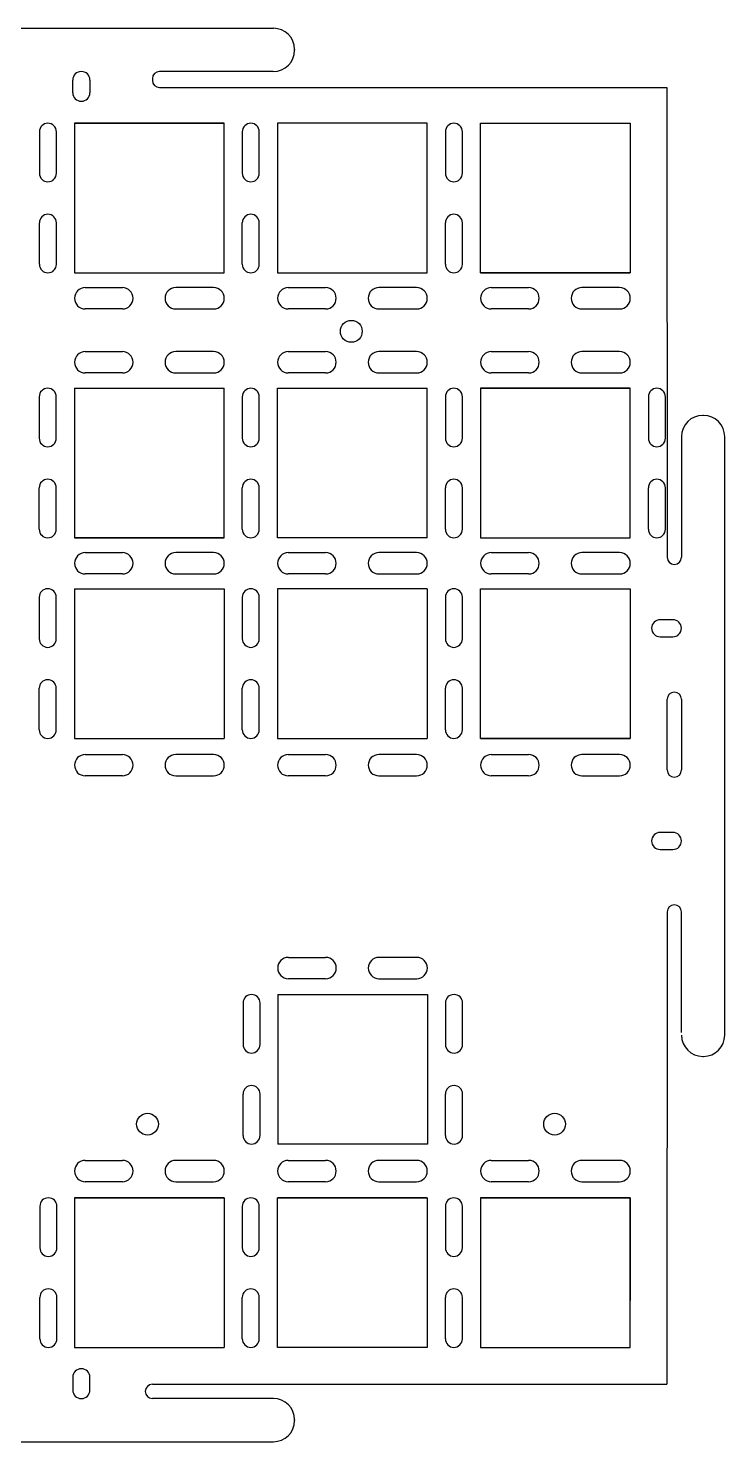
# Model space of a CAD drawing. Header units: millimetres. Extents: x -11 to 6802, y 2 to 721.
# Drawn here: x 5302.6 to 5368, y 533.9 to 666.7 of the extents above; entities that cross this region are included whole.
import ezdxf

# ---------------------------------------------------------------- set-up
doc = ezdxf.new("R2010")
doc.units = ezdxf.units.MM

msp = doc.modelspace()

# ---------------------------------------------------------------- linework, layer by layer
for p, q in [((5269.621, 666.668), (5325.621, 666.668)), ((5327.621, 664.668), (5327.621, 664.608)), ((5307.601, 662.608), (5307.601, 662.608)), ((5325.601, 662.608), (5314.941, 662.608)), ((5306.801, 660.608), (5306.801, 661.808)), ((5308.401, 661.808), (5308.401, 660.608)), ((5314.271, 661.938), (5314.271, 661.778)), ((5314.941, 661.108), (5362.541, 661.108)), ((5362.541, 661.108), (5362.581, 616.978)), ((5321.011, 657.748), (5306.961, 657.748)), ((5306.961, 657.748), (5321.011, 657.748)), ((5306.961, 657.748), (5306.961, 643.698)), ((5321.011, 643.698), (5321.011, 657.748)), ((5326.021, 657.748), (5326.021, 643.698)), ((5340.071, 657.748), (5326.021, 657.748)), ((5340.071, 643.698), (5340.071, 657.748)), ((5345.071, 643.698), (5345.071, 657.748)), ((5345.071, 657.748), (5359.121, 657.748)), ((5359.121, 657.748), (5359.121, 643.698)), ((5303.666, 656.948), (5303.666, 653.048)), ((5305.266, 653.048), (5305.266, 656.948)), ((5322.706, 656.948), (5322.706, 653.048)), ((5324.306, 653.048), (5324.306, 656.948)), ((5341.766, 656.948), (5341.766, 653.048)), ((5343.366, 653.048), (5343.366, 656.948)), ((5304.466, 652.248), (5304.466, 652.248)), ((5323.506, 652.248), (5323.506, 652.248)), ((5342.566, 652.248), (5342.566, 652.248)), ((5303.666, 644.498), (5303.666, 648.398)), ((5304.466, 649.198), (5304.466, 649.198)), ((5305.266, 644.498), (5305.266, 648.398)), ((5322.706, 644.498), (5322.706, 648.398)), ((5323.506, 649.198), (5323.506, 649.198)), ((5324.306, 644.498), (5324.306, 648.398)), ((5341.766, 644.498), (5341.766, 648.398)), ((5342.566, 649.198), (5342.566, 649.198)), ((5343.366, 644.498), (5343.366, 648.398)), ((5304.466, 643.698), (5304.466, 643.698)), ((5306.961, 643.698), (5321.011, 643.698)), ((5323.506, 643.698), (5323.506, 643.698)), ((5326.021, 643.698), (5340.071, 643.698)), ((5326.021, 643.698), (5340.071, 643.698)), ((5342.566, 643.698), (5342.566, 643.698)), ((5359.121, 643.698), (5345.071, 643.698)), ((5345.071, 643.698), (5359.121, 643.698)), ((5306.961, 641.308), (5306.961, 641.308)), ((5307.961, 642.308), (5311.461, 642.308)), ((5312.461, 641.308), (5312.461, 641.308)), ((5315.461, 641.308), (5315.461, 641.308)), ((5320.011, 642.308), (5316.461, 642.308)), ((5321.011, 641.308), (5321.011, 641.308)), ((5326.021, 641.308), (5326.021, 641.308)), ((5327.021, 642.308), (5330.521, 642.308)), ((5331.521, 641.308), (5331.521, 641.308)), ((5334.521, 641.308), (5334.521, 641.308)), ((5339.071, 642.308), (5335.521, 642.308)), ((5340.071, 641.308), (5340.071, 641.308)), ((5345.071, 641.308), (5345.071, 641.308)), ((5346.071, 642.308), (5349.571, 642.308)), ((5350.571, 641.308), (5350.571, 641.308)), ((5353.571, 641.308), (5353.571, 641.308)), ((5358.121, 642.308), (5354.571, 642.308)), ((5359.121, 641.308), (5359.121, 641.308)), ((5311.461, 640.308), (5307.961, 640.308)), ((5316.461, 640.308), (5320.011, 640.308)), ((5330.521, 640.308), (5327.021, 640.308)), ((5335.521, 640.308), (5339.071, 640.308)), ((5349.571, 640.308), (5346.071, 640.308)), ((5354.571, 640.308), (5358.121, 640.308)), ((5307.961, 636.298), (5311.461, 636.298)), ((5320.011, 636.298), (5316.461, 636.298)), ((5327.021, 636.298), (5330.521, 636.298)), ((5339.071, 636.298), (5335.521, 636.298)), ((5346.071, 636.298), (5349.571, 636.298)), ((5358.121, 636.298), (5354.571, 636.298)), ((5306.961, 635.298), (5306.961, 635.298)), ((5306.961, 635.298), (5306.961, 635.298)), ((5312.461, 635.298), (5312.461, 635.298)), ((5315.461, 635.298), (5315.461, 635.298)), ((5321.011, 635.298), (5321.011, 635.298)), ((5326.021, 635.298), (5326.021, 635.298)), ((5326.021, 635.298), (5326.021, 635.298)), ((5331.521, 635.298), (5331.521, 635.298)), ((5334.521, 635.298), (5334.521, 635.298)), ((5340.071, 635.298), (5340.071, 635.298)), ((5345.071, 635.298), (5345.071, 635.298)), ((5345.071, 635.298), (5345.071, 635.298)), ((5350.571, 635.298), (5350.571, 635.298)), ((5353.571, 635.298), (5353.571, 635.298)), ((5359.121, 635.298), (5359.121, 635.298)), ((5311.461, 634.298), (5307.961, 634.298)), ((5316.461, 634.298), (5320.011, 634.298)), ((5330.521, 634.298), (5327.021, 634.298)), ((5335.521, 634.298), (5339.071, 634.298)), ((5349.571, 634.298), (5346.071, 634.298)), ((5354.571, 634.298), (5358.121, 634.298)), ((5303.646, 632.058), (5303.646, 628.158)), ((5305.246, 628.158), (5305.246, 632.058)), ((5306.961, 632.858), (5321.011, 632.858)), ((5306.961, 632.858), (5321.011, 632.858)), ((5306.961, 632.858), (5306.961, 618.808)), ((5321.011, 618.808), (5321.011, 632.858)), ((5322.706, 632.058), (5322.706, 628.158)), ((5324.306, 628.158), (5324.306, 632.058)), ((5326.021, 618.808), (5326.021, 632.858)), ((5326.021, 632.858), (5340.071, 632.858)), ((5326.021, 632.858), (5340.071, 632.858)), ((5340.071, 618.808), (5340.071, 632.858)), ((5341.766, 632.058), (5341.766, 628.158)), ((5343.366, 628.158), (5343.366, 632.058)), ((5345.071, 632.858), (5345.071, 618.808)), ((5359.121, 632.858), (5345.071, 632.858)), ((5345.071, 632.858), (5359.121, 632.858)), ((5359.121, 618.808), (5359.121, 632.858)), ((5360.816, 632.058), (5360.816, 628.158)), ((5362.416, 628.158), (5362.416, 632.058)), ((5365.981, 630.308), (5365.921, 630.308)), ((5363.921, 628.308), (5363.921, 616.978)), ((5367.981, 572.098), (5367.981, 628.308)), ((5304.446, 627.358), (5304.446, 627.358)), ((5323.506, 627.358), (5323.506, 627.358)), ((5342.566, 627.358), (5342.566, 627.358)), ((5361.616, 627.358), (5361.616, 627.358)), ((5304.446, 624.308), (5304.446, 624.308)), ((5323.506, 624.308), (5323.506, 624.308)), ((5342.566, 624.308), (5342.566, 624.308)), ((5361.616, 624.308), (5361.616, 624.308)), ((5303.646, 619.608), (5303.646, 623.508)), ((5305.246, 619.608), (5305.246, 623.508)), ((5322.706, 619.608), (5322.706, 623.508)), ((5324.306, 619.608), (5324.306, 623.508)), ((5341.766, 619.608), (5341.766, 623.508)), ((5343.366, 619.608), (5343.366, 623.508)), ((5360.816, 619.608), (5360.816, 623.508)), ((5362.416, 619.608), (5362.416, 623.508)), ((5304.446, 618.808), (5304.446, 618.808)), ((5321.011, 618.808), (5306.961, 618.808)), ((5306.961, 618.808), (5321.011, 618.808)), ((5323.506, 618.808), (5323.506, 618.808)), ((5340.071, 618.808), (5326.021, 618.808)), ((5342.566, 618.808), (5342.566, 618.808)), ((5345.071, 618.808), (5359.121, 618.808)), ((5361.616, 618.808), (5361.616, 618.808)), ((5307.961, 617.413), (5311.461, 617.413)), ((5320.011, 617.413), (5316.461, 617.413)), ((5327.021, 617.413), (5330.521, 617.413)), ((5339.071, 617.413), (5335.521, 617.413)), ((5346.071, 617.413), (5349.571, 617.413)), ((5358.121, 617.413), (5354.571, 617.413)), ((5306.961, 616.413), (5306.961, 616.413)), ((5306.961, 616.413), (5306.961, 616.413)), ((5312.461, 616.413), (5312.461, 616.413)), ((5315.461, 616.413), (5315.461, 616.413)), ((5321.011, 616.413), (5321.011, 616.413)), ((5326.021, 616.413), (5326.021, 616.413)), ((5326.021, 616.413), (5326.021, 616.413)), ((5331.521, 616.413), (5331.521, 616.413)), ((5334.521, 616.413), (5334.521, 616.413)), ((5340.071, 616.413), (5340.071, 616.413)), ((5345.071, 616.413), (5345.071, 616.413)), ((5345.071, 616.413), (5345.071, 616.413)), ((5350.571, 616.413), (5350.571, 616.413)), ((5353.571, 616.413), (5353.571, 616.413)), ((5359.121, 616.413), (5359.121, 616.413)), ((5363.251, 616.308), (5363.251, 616.308)), ((5311.461, 615.413), (5307.961, 615.413)), ((5316.461, 615.413), (5320.011, 615.413)), ((5330.521, 615.413), (5327.021, 615.413)), ((5335.521, 615.413), (5339.071, 615.413)), ((5349.571, 615.413), (5346.071, 615.413)), ((5354.571, 615.413), (5358.121, 615.413)), ((5306.961, 614.018), (5321.011, 614.018)), ((5306.961, 614.018), (5306.961, 599.968)), ((5321.011, 614.018), (5321.011, 599.968)), ((5326.021, 614.018), (5326.021, 599.968)), ((5340.071, 614.018), (5326.021, 614.018)), ((5340.071, 614.018), (5340.071, 599.968)), ((5345.071, 599.968), (5345.071, 614.018)), ((5345.071, 614.018), (5359.121, 614.018)), ((5359.121, 614.018), (5359.121, 599.968)), ((5303.646, 613.218), (5303.646, 609.318)), ((5305.246, 609.318), (5305.246, 613.218)), ((5322.706, 613.218), (5322.706, 609.318)), ((5324.306, 609.318), (5324.306, 613.218)), ((5341.766, 613.218), (5341.766, 609.318)), ((5343.366, 609.318), (5343.366, 613.218)), ((5363.121, 611.108), (5361.921, 611.108)), ((5361.921, 609.508), (5363.121, 609.508)), ((5304.446, 608.518), (5304.446, 608.518)), ((5323.506, 608.518), (5323.506, 608.518)), ((5342.566, 608.518), (5342.566, 608.518)), ((5304.446, 605.468), (5304.446, 605.468)), ((5323.506, 605.468), (5323.506, 605.468)), ((5342.566, 605.468), (5342.566, 605.468)), ((5303.646, 600.768), (5303.646, 604.668)), ((5305.246, 600.768), (5305.246, 604.668)), ((5322.706, 600.768), (5322.706, 604.668)), ((5324.306, 600.768), (5324.306, 604.668)), ((5341.766, 600.768), (5341.766, 604.668)), ((5343.366, 600.768), (5343.366, 604.668)), ((5363.251, 604.308), (5363.251, 604.308)), ((5362.581, 596.998), (5362.581, 603.638)), ((5363.921, 603.638), (5363.921, 596.998)), ((5304.446, 599.968), (5304.446, 599.968)), ((5306.961, 599.968), (5321.011, 599.968)), ((5306.961, 599.968), (5321.011, 599.968)), ((5323.506, 599.968), (5323.506, 599.968)), ((5326.021, 599.968), (5340.071, 599.968)), ((5326.021, 599.968), (5340.071, 599.968)), ((5342.566, 599.968), (5342.566, 599.968)), ((5359.121, 599.968), (5345.071, 599.968)), ((5345.071, 599.968), (5359.121, 599.968)), ((5307.961, 598.448), (5311.461, 598.448)), ((5320.011, 598.448), (5316.461, 598.448)), ((5327.021, 598.448), (5330.521, 598.448)), ((5339.071, 598.448), (5335.521, 598.448)), ((5346.071, 598.448), (5349.571, 598.448)), ((5358.121, 598.448), (5354.571, 598.448)), ((5306.961, 597.448), (5306.961, 597.448)), ((5306.961, 597.448), (5306.961, 597.448)), ((5311.461, 596.448), (5307.961, 596.448)), ((5312.461, 597.448), (5312.461, 597.448)), ((5315.461, 597.448), (5315.461, 597.448)), ((5316.461, 596.448), (5320.011, 596.448)), ((5321.011, 597.448), (5321.011, 597.448)), ((5326.021, 597.448), (5326.021, 597.448)), ((5326.021, 597.448), (5326.021, 597.448)), ((5330.521, 596.448), (5327.021, 596.448)), ((5331.521, 597.448), (5331.521, 597.448)), ((5334.521, 597.448), (5334.521, 597.448)), ((5335.521, 596.448), (5339.071, 596.448)), ((5340.071, 597.448), (5340.071, 597.448)), ((5345.071, 597.448), (5345.071, 597.448)), ((5345.071, 597.448), (5345.071, 597.448)), ((5349.571, 596.448), (5346.071, 596.448)), ((5350.571, 597.448), (5350.571, 597.448)), ((5353.571, 597.448), (5353.571, 597.448)), ((5354.571, 596.448), (5358.121, 596.448)), ((5359.121, 597.448), (5359.121, 597.448)), ((5363.251, 596.328), (5363.251, 596.328)), ((5363.121, 591.128), (5361.921, 591.128)), ((5361.921, 589.528), (5363.121, 589.528)), ((5363.251, 584.328), (5363.251, 584.328)), ((5362.581, 583.658), (5362.541, 539.298)), ((5363.921, 572.328), (5363.921, 583.658)), ((5327.031, 579.393), (5330.531, 579.393)), ((5339.081, 579.393), (5335.531, 579.393)), ((5326.031, 578.393), (5326.031, 578.393)), ((5326.031, 578.393), (5326.031, 578.393)), ((5331.531, 578.393), (5331.531, 578.393)), ((5334.531, 578.393), (5334.531, 578.393)), ((5340.081, 578.393), (5340.081, 578.393)), ((5330.531, 577.393), (5327.031, 577.393)), ((5335.531, 577.393), (5339.081, 577.393)), ((5322.776, 575.108), (5322.776, 571.208)), ((5324.376, 571.208), (5324.376, 575.108)), ((5326.031, 575.908), (5340.081, 575.908)), ((5326.031, 575.908), (5326.031, 561.858)), ((5340.081, 575.908), (5340.081, 561.858)), ((5341.776, 575.108), (5341.776, 571.208)), ((5343.376, 571.208), (5343.376, 575.108)), ((5323.576, 570.408), (5323.576, 570.408)), ((5342.576, 570.408), (5342.576, 570.408)), ((5365.921, 570.098), (5365.981, 570.098)), ((5323.576, 567.358), (5323.576, 567.358)), ((5342.576, 567.358), (5342.576, 567.358)), ((5322.776, 562.658), (5322.776, 566.558)), ((5324.376, 562.658), (5324.376, 566.558)), ((5341.776, 562.658), (5341.776, 566.558)), ((5343.376, 562.658), (5343.376, 566.558)), ((5323.576, 561.858), (5323.576, 561.858)), ((5340.081, 561.858), (5326.031, 561.858)), ((5342.576, 561.858), (5342.576, 561.858)), ((5307.961, 560.32), (5311.461, 560.32)), ((5320.011, 560.32), (5316.461, 560.32)), ((5327.021, 560.32), (5330.521, 560.32)), ((5339.071, 560.32), (5335.521, 560.32)), ((5346.071, 560.32), (5349.571, 560.32)), ((5358.121, 560.32), (5354.571, 560.32)), ((5306.961, 559.32), (5306.961, 559.32)), ((5306.961, 559.32), (5306.961, 559.32)), ((5312.461, 559.32), (5312.461, 559.32)), ((5315.461, 559.32), (5315.461, 559.32)), ((5321.011, 559.32), (5321.011, 559.32)), ((5326.021, 559.32), (5326.021, 559.32)), ((5326.021, 559.32), (5326.021, 559.32)), ((5331.521, 559.32), (5331.521, 559.32)), ((5334.521, 559.32), (5334.521, 559.32)), ((5340.071, 559.32), (5340.071, 559.32)), ((5345.071, 559.32), (5345.071, 559.32)), ((5345.071, 559.32), (5345.071, 559.32)), ((5350.571, 559.32), (5350.571, 559.32)), ((5353.571, 559.32), (5353.571, 559.32)), ((5359.121, 559.32), (5359.121, 559.32)), ((5311.461, 558.32), (5307.961, 558.32)), ((5316.461, 558.32), (5320.011, 558.32)), ((5330.521, 558.32), (5327.021, 558.32)), ((5335.521, 558.32), (5339.071, 558.32)), ((5349.571, 558.32), (5346.071, 558.32)), ((5354.571, 558.32), (5358.121, 558.32)), ((5306.961, 556.808), (5321.011, 556.808)), ((5321.011, 556.808), (5306.961, 556.808)), ((5321.011, 556.808), (5306.961, 556.808)), ((5306.961, 556.808), (5321.011, 556.808)), ((5306.961, 556.808), (5321.011, 556.808)), ((5306.961, 556.808), (5306.961, 542.758)), ((5321.011, 556.808), (5321.011, 542.758)), ((5326.021, 556.808), (5340.071, 556.808)), ((5340.071, 556.808), (5326.021, 556.808)), ((5340.071, 556.808), (5326.021, 556.808)), ((5326.021, 542.758), (5326.021, 556.808)), ((5326.021, 556.808), (5340.071, 556.808)), ((5326.021, 556.808), (5340.071, 556.808)), ((5340.071, 556.808), (5340.071, 542.758)), ((5345.071, 556.808), (5359.121, 556.808)), ((5359.121, 556.808), (5345.071, 556.808)), ((5359.121, 556.808), (5345.071, 556.808)), ((5345.071, 556.808), (5345.071, 542.758)), ((5345.071, 556.808), (5359.121, 556.808)), ((5359.121, 556.808), (5359.121, 547.177)), ((5359.121, 542.758), (5359.121, 556.808)), ((5303.706, 556.008), (5303.706, 552.108)), ((5305.306, 552.108), (5305.306, 556.008)), ((5322.706, 556.008), (5322.706, 552.108)), ((5324.306, 552.108), (5324.306, 556.008)), ((5341.766, 556.008), (5341.766, 552.108)), ((5343.366, 552.108), (5343.366, 556.008)), ((5304.506, 551.308), (5304.506, 551.308)), ((5323.506, 551.308), (5323.506, 551.308)), ((5342.566, 551.308), (5342.566, 551.308)), ((5303.706, 543.558), (5303.706, 547.458)), ((5304.506, 548.258), (5304.506, 548.258)), ((5305.306, 543.558), (5305.306, 547.458)), ((5322.706, 543.558), (5322.706, 547.458)), ((5323.506, 548.258), (5323.506, 548.258)), ((5324.306, 543.558), (5324.306, 547.458)), ((5341.766, 543.558), (5341.766, 547.458)), ((5342.566, 548.258), (5342.566, 548.258)), ((5343.366, 543.558), (5343.366, 547.458)), ((5304.506, 542.758), (5304.506, 542.758)), ((5306.961, 542.758), (5321.011, 542.758)), ((5323.506, 542.758), (5323.506, 542.758)), ((5340.071, 542.758), (5326.021, 542.758)), ((5342.566, 542.758), (5342.566, 542.758)), ((5345.071, 542.758), (5359.121, 542.758)), ((5307.601, 540.758), (5307.601, 540.758)), ((5306.801, 539.958), (5306.801, 538.758)), ((5308.401, 538.758), (5308.401, 539.958)), ((5314.271, 539.298), (5362.541, 539.298)), ((5313.601, 538.628), (5313.601, 538.628)), ((5325.601, 537.958), (5314.271, 537.958)), ((5327.621, 535.958), (5327.621, 535.898)), ((5269.621, 533.898), (5325.621, 533.898))]:
    msp.add_line(p, q)
for centre in [(5332.936, 638.203), (5313.816, 563.733), (5352.016, 563.733)]:
    msp.add_circle(centre, 1.025)
for centre, radius, start, end in [((5325.621, 664.668), 2, 0, 90), ((5325.621, 664.608), 2, 270, 0), ((5307.601, 661.808), 0.8, 90, 180), ((5307.601, 661.808), 0.8, 360, 90), ((5314.941, 661.938), 0.67, 90, 180), ((5314.941, 661.778), 0.67, 180, 270), ((5307.601, 660.608), 0.8, 180, 270), ((5307.601, 660.608), 0.8, 270, 0), ((5304.466, 656.948), 0.8, 90, 180), ((5304.466, 656.948), 0.8, 0, 90), ((5323.506, 656.948), 0.8, 90, 180), ((5323.506, 656.948), 0.8, 0, 90), ((5342.566, 656.948), 0.8, 90, 180), ((5342.566, 656.948), 0.8, 0, 90), ((5304.466, 653.048), 0.8, 180, 270), ((5304.466, 653.048), 0.8, 270, 0), ((5323.506, 653.048), 0.8, 180, 270), ((5323.506, 653.048), 0.8, 270, 0), ((5342.566, 653.048), 0.8, 180, 270), ((5342.566, 653.048), 0.8, 270, 0), ((5304.466, 648.398), 0.8, 90, 180), ((5304.466, 648.398), 0.8, 0, 90), ((5323.506, 648.398), 0.8, 90, 180), ((5323.506, 648.398), 0.8, 0, 90), ((5342.566, 648.398), 0.8, 90, 180), ((5342.566, 648.398), 0.8, 0, 90), ((5304.466, 644.498), 0.8, 180, 270), ((5304.466, 644.498), 0.8, 270, 0), ((5323.506, 644.498), 0.8, 180, 270), ((5323.506, 644.498), 0.8, 270, 0), ((5342.566, 644.498), 0.8, 180, 270), ((5342.566, 644.498), 0.8, 270, 0), ((5307.961, 641.308), 1, 90, 180), ((5307.961, 641.308), 1, 180, 270), ((5311.461, 641.308), 1, 0, 90), ((5311.461, 641.308), 1, 270, 0), ((5316.461, 641.308), 1, 90, 180), ((5316.461, 641.308), 1, 180, 270), ((5320.011, 641.308), 1, 0, 90), ((5320.011, 641.308), 1, 270, 0), ((5327.021, 641.308), 1, 90, 180), ((5327.021, 641.308), 1, 180, 270), ((5330.521, 641.308), 1, 0, 90), ((5330.521, 641.308), 1, 270, 0), ((5335.521, 641.308), 1, 90, 180), ((5335.521, 641.308), 1, 180, 270), ((5339.071, 641.308), 1, 0, 90), ((5339.071, 641.308), 1, 270, 0), ((5346.071, 641.308), 1, 90, 180), ((5346.071, 641.308), 1, 180, 270), ((5349.571, 641.308), 1, 0, 90), ((5349.571, 641.308), 1, 270, 0), ((5354.571, 641.308), 1, 90, 180), ((5354.571, 641.308), 1, 180, 270), ((5358.121, 641.308), 1, 0, 90), ((5358.121, 641.308), 1, 270, 0), ((5307.961, 635.298), 1, 90, 180), ((5311.461, 635.298), 1, 0, 90), ((5316.461, 635.298), 1, 90, 180), ((5320.011, 635.298), 1, 0, 90), ((5327.021, 635.298), 1, 90, 180), ((5330.521, 635.298), 1, 0, 90), ((5335.521, 635.298), 1, 90, 180), ((5339.071, 635.298), 1, 0, 90), ((5346.071, 635.298), 1, 90, 180), ((5349.571, 635.298), 1, 0, 90), ((5354.571, 635.298), 1, 90, 180), ((5358.121, 635.298), 1, 0, 90), ((5307.961, 635.298), 1, 180, 270), ((5311.461, 635.298), 1, 270, 0), ((5316.461, 635.298), 1, 180, 270), ((5320.011, 635.298), 1, 270, 0), ((5327.021, 635.298), 1, 180, 270), ((5330.521, 635.298), 1, 270, 0), ((5335.521, 635.298), 1, 180, 270), ((5339.071, 635.298), 1, 270, 0), ((5346.071, 635.298), 1, 180, 270), ((5349.571, 635.298), 1, 270, 0), ((5354.571, 635.298), 1, 180, 270), ((5358.121, 635.298), 1, 270, 0), ((5304.446, 632.058), 0.8, 90, 180), ((5304.446, 632.058), 0.8, 0, 90), ((5323.506, 632.058), 0.8, 90, 180), ((5323.506, 632.058), 0.8, 0, 90), ((5342.566, 632.058), 0.8, 90, 180), ((5342.566, 632.058), 0.8, 0, 90), ((5361.616, 632.058), 0.8, 90, 180), ((5361.616, 632.058), 0.8, 0, 90), ((5365.921, 628.308), 2, 90, 180), ((5365.981, 628.308), 2, 0, 90), ((5304.446, 628.158), 0.8, 180, 270), ((5304.446, 628.158), 0.8, 270, 0), ((5323.506, 628.158), 0.8, 180, 270), ((5323.506, 628.158), 0.8, 270, 0), ((5342.566, 628.158), 0.8, 180, 270), ((5342.566, 628.158), 0.8, 270, 0), ((5361.616, 628.158), 0.8, 180, 270), ((5361.616, 628.158), 0.8, 270, 0), ((5304.446, 623.508), 0.8, 90, 180), ((5304.446, 623.508), 0.8, 0, 90), ((5323.506, 623.508), 0.8, 90, 180), ((5323.506, 623.508), 0.8, 0, 90), ((5342.566, 623.508), 0.8, 90, 180), ((5342.566, 623.508), 0.8, 0, 90), ((5361.616, 623.508), 0.8, 90, 180), ((5361.616, 623.508), 0.8, 0, 90), ((5304.446, 619.608), 0.8, 180, 270), ((5304.446, 619.608), 0.8, 270, 0), ((5323.506, 619.608), 0.8, 180, 270), ((5323.506, 619.608), 0.8, 270, 0), ((5342.566, 619.608), 0.8, 180, 270), ((5342.566, 619.608), 0.8, 270, 0), ((5361.616, 619.608), 0.8, 180, 270), ((5361.616, 619.608), 0.8, 270, 0), ((5307.961, 616.413), 1, 90, 180), ((5311.461, 616.413), 1, 0, 90), ((5316.461, 616.413), 1, 90, 180), ((5320.011, 616.413), 1, 0, 90), ((5327.021, 616.413), 1, 90, 180), ((5330.521, 616.413), 1, 0, 90), ((5335.521, 616.413), 1, 90, 180), ((5339.071, 616.413), 1, 0, 90), ((5346.071, 616.413), 1, 90, 180), ((5349.571, 616.413), 1, 0, 90), ((5354.571, 616.413), 1, 90, 180), ((5358.121, 616.413), 1, 0, 90), ((5307.961, 616.413), 1, 180, 270), ((5311.461, 616.413), 1, 270, 0), ((5316.461, 616.413), 1, 180, 270), ((5320.011, 616.413), 1, 270, 0), ((5327.021, 616.413), 1, 180, 270), ((5330.521, 616.413), 1, 270, 0), ((5335.521, 616.413), 1, 180, 270), ((5339.071, 616.413), 1, 270, 0), ((5346.071, 616.413), 1, 180, 270), ((5349.571, 616.413), 1, 270, 0), ((5354.571, 616.413), 1, 180, 270), ((5358.121, 616.413), 1, 270, 0), ((5363.251, 616.978), 0.67, 180, 270), ((5363.251, 616.978), 0.67, 270, 0), ((5304.446, 613.218), 0.8, 90, 180), ((5304.446, 613.218), 0.8, 0, 90), ((5323.506, 613.218), 0.8, 90, 180), ((5323.506, 613.218), 0.8, 0, 90), ((5342.566, 613.218), 0.8, 90, 180), ((5342.566, 613.218), 0.8, 0, 90), ((5361.921, 610.308), 0.8, 90, 180), ((5363.121, 610.308), 0.8, 0, 90), ((5361.921, 610.308), 0.8, 180, 270), ((5363.121, 610.308), 0.8, 270, 0), ((5304.446, 609.318), 0.8, 180, 270), ((5304.446, 609.318), 0.8, 270, 0), ((5323.506, 609.318), 0.8, 180, 270), ((5323.506, 609.318), 0.8, 270, 0), ((5342.566, 609.318), 0.8, 180, 270), ((5342.566, 609.318), 0.8, 270, 0), ((5304.446, 604.668), 0.8, 90, 180), ((5304.446, 604.668), 0.8, 0, 90), ((5323.506, 604.668), 0.8, 90, 180), ((5323.506, 604.668), 0.8, 0, 90), ((5342.566, 604.668), 0.8, 90, 180), ((5342.566, 604.668), 0.8, 0, 90), ((5363.251, 603.638), 0.67, 90, 180), ((5363.251, 603.638), 0.67, 0, 90), ((5304.446, 600.768), 0.8, 180, 270), ((5304.446, 600.768), 0.8, 270, 0), ((5323.506, 600.768), 0.8, 180, 270), ((5323.506, 600.768), 0.8, 270, 0), ((5342.566, 600.768), 0.8, 180, 270), ((5342.566, 600.768), 0.8, 270, 0), ((5307.961, 597.448), 1, 90, 180), ((5311.461, 597.448), 1, 0, 90), ((5316.461, 597.448), 1, 90, 180), ((5320.011, 597.448), 1, 0, 90), ((5327.021, 597.448), 1, 90, 180), ((5330.521, 597.448), 1, 0, 90), ((5335.521, 597.448), 1, 90, 180), ((5339.071, 597.448), 1, 0, 90), ((5346.071, 597.448), 1, 90, 180), ((5349.571, 597.448), 1, 0, 90), ((5354.571, 597.448), 1, 90, 180), ((5358.121, 597.448), 1, 0, 90), ((5307.961, 597.448), 1, 180, 270), ((5311.461, 597.448), 1, 270, 0), ((5316.461, 597.448), 1, 180, 270), ((5320.011, 597.448), 1, 270, 0), ((5327.021, 597.448), 1, 180, 270), ((5330.521, 597.448), 1, 270, 0), ((5335.521, 597.448), 1, 180, 270), ((5339.071, 597.448), 1, 270, 0), ((5346.071, 597.448), 1, 180, 270), ((5349.571, 597.448), 1, 270, 0), ((5354.571, 597.448), 1, 180, 270), ((5358.121, 597.448), 1, 270, 0), ((5363.251, 596.998), 0.67, 180, 270), ((5363.251, 596.998), 0.67, 270, 0), ((5361.921, 590.328), 0.8, 90, 180), ((5363.121, 590.328), 0.8, 0, 90), ((5361.921, 590.328), 0.8, 180, 270), ((5363.121, 590.328), 0.8, 270, 0), ((5363.251, 583.658), 0.67, 90, 180), ((5363.251, 583.658), 0.67, 0, 90), ((5327.031, 578.393), 1, 90, 180), ((5330.531, 578.393), 1, 0, 90), ((5335.531, 578.393), 1, 90, 180), ((5339.081, 578.393), 1, 0, 90), ((5327.031, 578.393), 1, 180, 270), ((5330.531, 578.393), 1, 270, 0), ((5335.531, 578.393), 1, 180, 270), ((5339.081, 578.393), 1, 270, 0), ((5323.576, 575.108), 0.8, 90, 180), ((5323.576, 575.108), 0.8, 0, 90), ((5342.576, 575.108), 0.8, 90, 180), ((5342.576, 575.108), 0.8, 0, 90), ((5323.576, 571.208), 0.8, 180, 270), ((5323.576, 571.208), 0.8, 270, 0), ((5342.576, 571.208), 0.8, 180, 270), ((5342.576, 571.208), 0.8, 270, 0), ((5365.921, 572.098), 2, 180, 270), ((5365.981, 572.098), 2, 270, 0), ((5323.576, 566.558), 0.8, 90, 180), ((5323.576, 566.558), 0.8, 0, 90), ((5342.576, 566.558), 0.8, 90, 180), ((5342.576, 566.558), 0.8, 0, 90), ((5323.576, 562.658), 0.8, 180, 270), ((5323.576, 562.658), 0.8, 270, 0), ((5342.576, 562.658), 0.8, 180, 270), ((5342.576, 562.658), 0.8, 270, 0), ((5307.961, 559.32), 1, 90, 180), ((5311.461, 559.32), 1, 0, 90), ((5316.461, 559.32), 1, 90, 180), ((5320.011, 559.32), 1, 0, 90), ((5327.021, 559.32), 1, 90, 180), ((5330.521, 559.32), 1, 0, 90), ((5335.521, 559.32), 1, 90, 180), ((5339.071, 559.32), 1, 0, 90), ((5346.071, 559.32), 1, 90, 180), ((5349.571, 559.32), 1, 0, 90), ((5354.571, 559.32), 1, 90, 180), ((5358.121, 559.32), 1, 0, 90), ((5307.961, 559.32), 1, 180, 270), ((5311.461, 559.32), 1, 270, 0), ((5316.461, 559.32), 1, 180, 270), ((5320.011, 559.32), 1, 270, 0), ((5327.021, 559.32), 1, 180, 270), ((5330.521, 559.32), 1, 270, 0), ((5335.521, 559.32), 1, 180, 270), ((5339.071, 559.32), 1, 270, 0), ((5346.071, 559.32), 1, 180, 270), ((5349.571, 559.32), 1, 270, 0), ((5354.571, 559.32), 1, 180, 270), ((5358.121, 559.32), 1, 270, 0), ((5304.506, 556.008), 0.8, 90, 180), ((5304.506, 556.008), 0.8, 0, 90), ((5323.506, 556.008), 0.8, 90, 180), ((5323.506, 556.008), 0.8, 0, 90), ((5342.566, 556.008), 0.8, 90, 180), ((5342.566, 556.008), 0.8, 0, 90), ((5304.506, 552.108), 0.8, 180, 270), ((5304.506, 552.108), 0.8, 270, 0), ((5323.506, 552.108), 0.8, 180, 270), ((5323.506, 552.108), 0.8, 270, 0), ((5342.566, 552.108), 0.8, 180, 270), ((5342.566, 552.108), 0.8, 270, 0), ((5304.506, 547.458), 0.8, 90, 180), ((5304.506, 547.458), 0.8, 0, 90), ((5323.506, 547.458), 0.8, 90, 180), ((5323.506, 547.458), 0.8, 0, 90), ((5342.566, 547.458), 0.8, 90, 180), ((5342.566, 547.458), 0.8, 0, 90), ((5304.506, 543.558), 0.8, 180, 270), ((5304.506, 543.558), 0.8, 270, 0), ((5323.506, 543.558), 0.8, 180, 270), ((5323.506, 543.558), 0.8, 270, 0), ((5342.566, 543.558), 0.8, 180, 270), ((5342.566, 543.558), 0.8, 270, 0), ((5307.601, 539.958), 0.8, 90, 180), ((5307.601, 539.958), 0.8, 0, 90), ((5314.271, 538.628), 0.67, 90, 180), ((5307.601, 538.758), 0.8, 180, 270), ((5307.601, 538.758), 0.8, 270, 0), ((5314.271, 538.628), 0.67, 180, 270), ((5325.621, 535.958), 2, 0, 90), ((5325.621, 535.898), 2, 270, 0)]:
    msp.add_arc(centre, radius, start, end)

doc.saveas('drawing.dxf')
